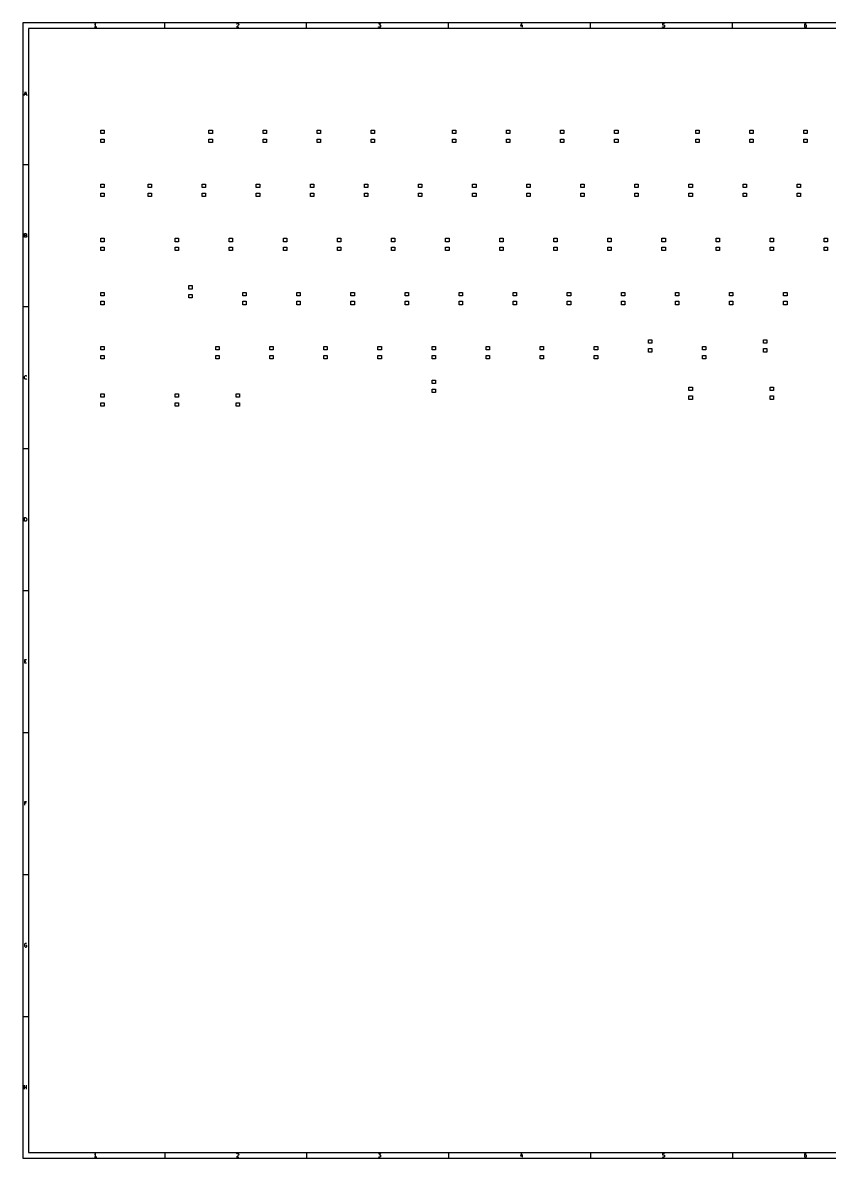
# Model space of a CAD drawing. Extents: x 0.4 to 23, y -16.1 to -0.4.
# Drawn here: x 0.39 to 11.58, y -16.14 to -0.39 of the extents above; entities that cross this region are included whole.
import ezdxf

# ---------------------------------------------------------------- set-up
doc = ezdxf.new("R2010")
doc.units = 0
doc.header["$MEASUREMENT"] = 0
doc.layers.add('BLACK', color=7, linetype='CONTINUOUS')

msp = doc.modelspace()

# ---------------------------------------------------------------- linework, layer by layer
at = {"layer": 'BLACK', "linetype": 'CONTINUOUS'}
for p, q in [((0.393701, -0.393701), (0.393701, -16.1413)), ((22.9923, -0.393701), (0.393701, -0.393701)), ((1.39553, -0.417229), (1.39065, -0.419666)), ((1.4199, -0.456224), (1.39065, -0.456224)), ((1.4004, -0.412355), (1.39553, -0.417229)), ((1.40528, -0.405043), (1.4004, -0.412355)), ((1.40528, -0.456224), (1.40528, -0.405043)), ((2.3622, -0.472441), (2.3622, -0.393701)), ((3.38597, -0.426978), (3.35672, -0.456224)), ((3.35672, -0.456224), (3.3884, -0.456224)), ((3.35916, -0.409917), (3.3616, -0.40748)), ((3.3616, -0.40748), (3.36647, -0.405043)), ((3.36647, -0.405043), (3.37866, -0.405043)), ((3.37866, -0.405043), (3.38353, -0.40748)), ((3.38353, -0.40748), (3.38597, -0.409917)), ((3.38597, -0.409917), (3.3884, -0.414792)), ((3.3884, -0.419666), (3.38597, -0.426978)), ((3.3884, -0.414792), (3.3884, -0.419666)), ((4.33071, -0.472441), (4.33071, -0.393701)), ((5.32522, -0.405043), (5.35691, -0.405043)), ((5.32766, -0.453787), (5.32522, -0.45135)), ((5.33254, -0.456224), (5.32766, -0.453787)), ((5.34716, -0.456224), (5.33254, -0.456224)), ((5.35691, -0.405043), (5.33985, -0.424541)), ((5.33985, -0.424541), (5.34716, -0.424541)), ((5.34716, -0.424541), (5.35203, -0.426978)), ((5.35203, -0.453787), (5.34716, -0.456224)), ((5.35203, -0.426978), (5.35447, -0.429415)), ((5.35447, -0.45135), (5.35203, -0.453787)), ((5.35447, -0.429415), (5.35691, -0.434289)), ((5.35691, -0.446475), (5.35447, -0.45135)), ((5.35691, -0.434289), (5.35691, -0.446475)), ((6.29921, -0.472441), (6.29921, -0.393701)), ((7.30835, -0.402606), (7.29617, -0.439164)), ((7.29617, -0.439164), (7.32785, -0.439164)), ((7.32054, -0.422103), (7.32054, -0.456224)), ((8.26772, -0.472441), (8.26772, -0.393701)), ((9.26711, -0.405043), (9.26467, -0.429415)), ((9.26467, -0.429415), (9.26711, -0.426978)), ((9.26711, -0.453787), (9.26467, -0.45135)), ((9.29148, -0.405043), (9.26711, -0.405043)), ((9.26711, -0.426978), (9.27198, -0.424541)), ((9.27198, -0.456224), (9.26711, -0.453787)), ((9.27198, -0.424541), (9.28417, -0.424541)), ((9.28417, -0.456224), (9.27198, -0.456224)), ((9.28417, -0.424541), (9.28904, -0.426978)), ((9.28904, -0.453787), (9.28417, -0.456224)), ((9.28904, -0.426978), (9.29148, -0.429415)), ((9.29148, -0.45135), (9.28904, -0.453787)), ((9.29148, -0.429415), (9.29392, -0.434289)), ((9.29392, -0.446475), (9.29148, -0.45135)), ((9.29392, -0.434289), (9.29392, -0.446475)), ((10.2362, -0.472441), (10.2362, -0.393701)), ((11.2356, -0.417229), (11.2332, -0.426978)), ((11.2332, -0.426978), (11.2332, -0.446475)), ((11.2356, -0.429415), (11.2332, -0.434289)), ((11.2332, -0.446475), (11.2356, -0.45135)), ((11.2405, -0.409917), (11.2356, -0.417229)), ((11.238, -0.426978), (11.2356, -0.429415)), ((11.2356, -0.45135), (11.238, -0.453787)), ((11.2429, -0.424541), (11.238, -0.426978)), ((11.238, -0.453787), (11.2429, -0.456224)), ((11.2429, -0.40748), (11.2405, -0.409917)), ((11.2478, -0.405043), (11.2429, -0.40748)), ((11.2527, -0.424541), (11.2429, -0.424541)), ((11.2429, -0.456224), (11.2527, -0.456224)), ((11.2575, -0.405043), (11.2478, -0.405043)), ((11.2575, -0.426978), (11.2527, -0.424541)), ((11.2527, -0.456224), (11.2575, -0.453787)), ((11.26, -0.429415), (11.2575, -0.426978)), ((11.2575, -0.453787), (11.26, -0.45135)), ((11.2624, -0.434289), (11.26, -0.429415)), ((11.26, -0.45135), (11.2624, -0.446475)), ((11.2624, -0.446475), (11.2624, -0.434289)), ((0.472441, -0.472441), (0.472441, -16.0626)), ((22.9136, -0.472441), (0.472441, -0.472441)), ((0.41601, -1.40111), (0.433071, -1.34993)), ((0.420885, -1.38648), (0.445257, -1.38648)), ((0.433071, -1.34993), (0.450131, -1.40111)), ((1.47638, -1.93036), (1.47638, -1.88312)), ((1.47638, -1.88312), (1.52362, -1.88312)), ((1.52362, -1.88312), (1.52362, -1.93036)), ((2.97638, -1.93036), (2.97638, -1.88312)), ((2.97638, -1.88312), (3.02362, -1.88312)), ((3.02362, -1.88312), (3.02362, -1.93036)), ((3.72638, -1.93036), (3.72638, -1.88312)), ((3.72638, -1.88312), (3.77362, -1.88312)), ((3.77362, -1.88312), (3.77362, -1.93036)), ((4.47638, -1.93036), (4.47638, -1.88312)), ((4.47638, -1.88312), (4.52362, -1.88312)), ((4.52362, -1.88312), (4.52362, -1.93036)), ((5.22638, -1.93036), (5.22638, -1.88312)), ((5.22638, -1.88312), (5.27362, -1.88312)), ((5.27362, -1.88312), (5.27362, -1.93036)), ((6.35138, -1.93036), (6.35138, -1.88312)), ((6.35138, -1.88312), (6.39862, -1.88312)), ((6.39862, -1.88312), (6.39862, -1.93036)), ((7.10138, -1.93036), (7.10138, -1.88312)), ((7.10138, -1.88312), (7.14862, -1.88312)), ((7.14862, -1.88312), (7.14862, -1.93036)), ((7.85138, -1.93036), (7.85138, -1.88312)), ((7.85138, -1.88312), (7.89862, -1.88312)), ((7.89862, -1.88312), (7.89862, -1.93036)), ((8.60138, -1.93036), (8.60138, -1.88312)), ((8.60138, -1.88312), (8.64862, -1.88312)), ((8.64862, -1.88312), (8.64862, -1.93036)), ((9.72638, -1.93036), (9.72638, -1.88312)), ((9.72638, -1.88312), (9.77362, -1.88312)), ((9.77362, -1.88312), (9.77362, -1.93036)), ((10.4764, -1.93036), (10.4764, -1.88312)), ((10.4764, -1.88312), (10.5236, -1.88312)), ((10.5236, -1.88312), (10.5236, -1.93036)), ((11.2264, -1.93036), (11.2264, -1.88312)), ((11.2264, -1.88312), (11.2736, -1.88312)), ((11.2736, -1.88312), (11.2736, -1.93036)), ((1.52362, -1.93036), (1.47638, -1.93036)), ((1.47638, -2.05438), (1.47638, -2.00713)), ((1.47638, -2.00713), (1.52362, -2.00713)), ((1.52362, -2.00713), (1.52362, -2.05438)), ((3.02362, -1.93036), (2.97638, -1.93036)), ((2.97638, -2.05438), (2.97638, -2.00713)), ((2.97638, -2.00713), (3.02362, -2.00713)), ((3.02362, -2.00713), (3.02362, -2.05438)), ((3.77362, -1.93036), (3.72638, -1.93036)), ((3.72638, -2.05438), (3.72638, -2.00713)), ((3.72638, -2.00713), (3.77362, -2.00713)), ((3.77362, -2.00713), (3.77362, -2.05438)), ((4.52362, -1.93036), (4.47638, -1.93036)), ((4.47638, -2.05438), (4.47638, -2.00713)), ((4.47638, -2.00713), (4.52362, -2.00713)), ((4.52362, -2.00713), (4.52362, -2.05438)), ((5.27362, -1.93036), (5.22638, -1.93036)), ((5.22638, -2.05438), (5.22638, -2.00713)), ((5.22638, -2.00713), (5.27362, -2.00713)), ((5.27362, -2.00713), (5.27362, -2.05438)), ((6.39862, -1.93036), (6.35138, -1.93036)), ((6.35138, -2.05438), (6.35138, -2.00713)), ((6.35138, -2.00713), (6.39862, -2.00713)), ((6.39862, -2.00713), (6.39862, -2.05438)), ((7.14862, -1.93036), (7.10138, -1.93036)), ((7.10138, -2.05438), (7.10138, -2.00713)), ((7.10138, -2.00713), (7.14862, -2.00713)), ((7.14862, -2.00713), (7.14862, -2.05438)), ((7.89862, -1.93036), (7.85138, -1.93036)), ((7.85138, -2.05438), (7.85138, -2.00713)), ((7.85138, -2.00713), (7.89862, -2.00713)), ((7.89862, -2.00713), (7.89862, -2.05438)), ((8.64862, -1.93036), (8.60138, -1.93036)), ((8.60138, -2.05438), (8.60138, -2.00713)), ((8.60138, -2.00713), (8.64862, -2.00713)), ((8.64862, -2.00713), (8.64862, -2.05438)), ((9.77362, -1.93036), (9.72638, -1.93036)), ((9.72638, -2.05438), (9.72638, -2.00713)), ((9.72638, -2.00713), (9.77362, -2.00713)), ((9.77362, -2.00713), (9.77362, -2.05438)), ((10.5236, -1.93036), (10.4764, -1.93036)), ((10.4764, -2.05438), (10.4764, -2.00713)), ((10.4764, -2.00713), (10.5236, -2.00713)), ((10.5236, -2.00713), (10.5236, -2.05438)), ((11.2736, -1.93036), (11.2264, -1.93036)), ((11.2264, -2.05438), (11.2264, -2.00713)), ((11.2264, -2.00713), (11.2736, -2.00713)), ((11.2736, -2.00713), (11.2736, -2.05438)), ((1.52362, -2.05438), (1.47638, -2.05438)), ((3.02362, -2.05438), (2.97638, -2.05438)), ((3.77362, -2.05438), (3.72638, -2.05438)), ((4.52362, -2.05438), (4.47638, -2.05438)), ((5.27362, -2.05438), (5.22638, -2.05438)), ((6.39862, -2.05438), (6.35138, -2.05438)), ((7.14862, -2.05438), (7.10138, -2.05438)), ((7.89862, -2.05438), (7.85138, -2.05438)), ((8.64862, -2.05438), (8.60138, -2.05438)), ((9.77362, -2.05438), (9.72638, -2.05438)), ((10.5236, -2.05438), (10.4764, -2.05438)), ((11.2736, -2.05438), (11.2264, -2.05438)), ((0.393701, -2.3622), (0.472441, -2.3622)), ((1.47638, -2.68036), (1.47638, -2.63312)), ((1.47638, -2.63312), (1.52362, -2.63312)), ((1.52362, -2.63312), (1.52362, -2.68036)), ((2.13263, -2.68036), (2.13263, -2.63312)), ((2.13263, -2.63312), (2.17987, -2.63312)), ((2.17987, -2.63312), (2.17987, -2.68036)), ((2.88263, -2.68036), (2.88263, -2.63312)), ((2.88263, -2.63312), (2.92987, -2.63312)), ((2.92987, -2.63312), (2.92987, -2.68036)), ((3.63263, -2.68036), (3.63263, -2.63312)), ((3.63263, -2.63312), (3.67987, -2.63312)), ((3.67987, -2.63312), (3.67987, -2.68036)), ((4.38264, -2.68036), (4.38264, -2.63312)), ((4.38264, -2.63312), (4.42988, -2.63312)), ((4.42988, -2.63312), (4.42988, -2.68036)), ((5.13264, -2.68036), (5.13264, -2.63312)), ((5.13264, -2.63312), (5.17988, -2.63312)), ((5.17988, -2.63312), (5.17988, -2.68036)), ((5.88264, -2.68036), (5.88264, -2.63312)), ((5.88264, -2.63312), (5.92988, -2.63312)), ((5.92988, -2.63312), (5.92988, -2.68036)), ((6.63264, -2.68036), (6.63264, -2.63312)), ((6.63264, -2.63312), (6.67988, -2.63312)), ((6.67988, -2.63312), (6.67988, -2.68036)), ((7.38264, -2.68036), (7.38264, -2.63312)), ((7.38264, -2.63312), (7.42988, -2.63312)), ((7.42988, -2.63312), (7.42988, -2.68036)), ((8.13264, -2.68036), (8.13264, -2.63312)), ((8.13264, -2.63312), (8.17988, -2.63312)), ((8.17988, -2.63312), (8.17988, -2.68036)), ((8.88264, -2.68036), (8.88264, -2.63312)), ((8.88264, -2.63312), (8.92988, -2.63312)), ((8.92988, -2.63312), (8.92988, -2.68036)), ((9.63264, -2.68036), (9.63264, -2.63312)), ((9.63264, -2.63312), (9.67988, -2.63312)), ((9.67988, -2.63312), (9.67988, -2.68036)), ((10.3826, -2.68036), (10.3826, -2.63312)), ((10.3826, -2.63312), (10.4299, -2.63312)), ((10.4299, -2.63312), (10.4299, -2.68036)), ((11.1326, -2.68036), (11.1326, -2.63312)), ((11.1326, -2.63312), (11.1799, -2.63312)), ((11.1799, -2.63312), (11.1799, -2.68036)), ((1.52362, -2.68036), (1.47638, -2.68036)), ((1.47638, -2.80438), (1.47638, -2.75713)), ((1.47638, -2.75713), (1.52362, -2.75713)), ((1.52362, -2.80438), (1.47638, -2.80438)), ((1.52362, -2.75713), (1.52362, -2.80438)), ((2.17987, -2.68036), (2.13263, -2.68036)), ((2.13263, -2.80438), (2.13263, -2.75713)), ((2.13263, -2.75713), (2.17987, -2.75713)), ((2.17987, -2.80438), (2.13263, -2.80438)), ((2.17987, -2.75713), (2.17987, -2.80438)), ((2.92987, -2.68036), (2.88263, -2.68036)), ((2.88263, -2.80438), (2.88263, -2.75713)), ((2.88263, -2.75713), (2.92987, -2.75713)), ((2.92987, -2.80438), (2.88263, -2.80438)), ((2.92987, -2.75713), (2.92987, -2.80438)), ((3.67987, -2.68036), (3.63263, -2.68036)), ((3.63263, -2.80438), (3.63263, -2.75713)), ((3.63263, -2.75713), (3.67987, -2.75713)), ((3.67987, -2.80438), (3.63263, -2.80438)), ((3.67987, -2.75713), (3.67987, -2.80438)), ((4.42988, -2.68036), (4.38264, -2.68036)), ((4.38264, -2.80438), (4.38264, -2.75713)), ((4.38264, -2.75713), (4.42988, -2.75713)), ((4.42988, -2.80438), (4.38264, -2.80438)), ((4.42988, -2.75713), (4.42988, -2.80438)), ((5.17988, -2.68036), (5.13264, -2.68036)), ((5.13264, -2.80438), (5.13264, -2.75713)), ((5.13264, -2.75713), (5.17988, -2.75713)), ((5.17988, -2.80438), (5.13264, -2.80438)), ((5.17988, -2.75713), (5.17988, -2.80438)), ((5.92988, -2.68036), (5.88264, -2.68036)), ((5.88264, -2.80438), (5.88264, -2.75713)), ((5.88264, -2.75713), (5.92988, -2.75713)), ((5.92988, -2.80438), (5.88264, -2.80438)), ((5.92988, -2.75713), (5.92988, -2.80438)), ((6.67988, -2.68036), (6.63264, -2.68036)), ((6.63264, -2.80438), (6.63264, -2.75713)), ((6.63264, -2.75713), (6.67988, -2.75713)), ((6.67988, -2.80438), (6.63264, -2.80438)), ((6.67988, -2.75713), (6.67988, -2.80438)), ((7.42988, -2.68036), (7.38264, -2.68036)), ((7.38264, -2.80438), (7.38264, -2.75713)), ((7.38264, -2.75713), (7.42988, -2.75713)), ((7.42988, -2.80438), (7.38264, -2.80438)), ((7.42988, -2.75713), (7.42988, -2.80438)), ((8.17988, -2.68036), (8.13264, -2.68036)), ((8.13264, -2.80438), (8.13264, -2.75713)), ((8.13264, -2.75713), (8.17988, -2.75713)), ((8.17988, -2.80438), (8.13264, -2.80438)), ((8.17988, -2.75713), (8.17988, -2.80438)), ((8.92988, -2.68036), (8.88264, -2.68036)), ((8.88264, -2.80438), (8.88264, -2.75713)), ((8.88264, -2.75713), (8.92988, -2.75713)), ((8.92988, -2.80438), (8.88264, -2.80438)), ((8.92988, -2.75713), (8.92988, -2.80438)), ((9.67988, -2.68036), (9.63264, -2.68036)), ((9.63264, -2.80438), (9.63264, -2.75713)), ((9.63264, -2.75713), (9.67988, -2.75713)), ((9.67988, -2.80438), (9.63264, -2.80438)), ((9.67988, -2.75713), (9.67988, -2.80438)), ((10.4299, -2.68036), (10.3826, -2.68036)), ((10.3826, -2.80438), (10.3826, -2.75713)), ((10.3826, -2.75713), (10.4299, -2.75713)), ((10.4299, -2.80438), (10.3826, -2.80438)), ((10.4299, -2.75713), (10.4299, -2.80438)), ((11.1799, -2.68036), (11.1326, -2.68036)), ((11.1326, -2.80438), (11.1326, -2.75713)), ((11.1326, -2.75713), (11.1799, -2.75713)), ((11.1799, -2.80438), (11.1326, -2.80438)), ((11.1799, -2.75713), (11.1799, -2.80438)), ((0.419666, -3.36961), (0.419666, -3.31843)), ((0.419666, -3.31843), (0.436727, -3.31843)), ((0.436727, -3.3428), (0.419666, -3.3428)), ((0.439164, -3.36961), (0.419666, -3.36961)), ((0.436727, -3.31843), (0.441601, -3.32087)), ((0.441601, -3.34036), (0.436727, -3.3428)), ((0.436727, -3.3428), (0.444038, -3.34524)), ((0.444038, -3.36717), (0.439164, -3.36961)), ((0.441601, -3.32087), (0.444038, -3.3233)), ((0.444038, -3.33793), (0.441601, -3.34036)), ((0.444038, -3.3233), (0.446475, -3.32818)), ((0.446475, -3.33305), (0.444038, -3.33793)), ((0.444038, -3.34524), (0.446475, -3.34768)), ((0.446475, -3.36474), (0.444038, -3.36717)), ((0.446475, -3.32818), (0.446475, -3.33305)), ((0.446475, -3.34768), (0.448913, -3.35255)), ((0.448913, -3.35986), (0.446475, -3.36474)), ((0.448913, -3.35255), (0.448913, -3.35986)), ((1.47638, -3.43036), (1.47638, -3.38312)), ((1.47638, -3.38312), (1.52362, -3.38312)), ((1.52362, -3.43036), (1.47638, -3.43036)), ((1.52362, -3.38312), (1.52362, -3.43036)), ((2.50763, -3.43036), (2.50763, -3.38312)), ((2.50763, -3.38312), (2.55487, -3.38312)), ((2.55487, -3.43036), (2.50763, -3.43036)), ((2.55487, -3.38312), (2.55487, -3.43036)), ((3.25763, -3.43036), (3.25763, -3.38312)), ((3.25763, -3.38312), (3.30487, -3.38312)), ((3.30487, -3.43036), (3.25763, -3.43036)), ((3.30487, -3.38312), (3.30487, -3.43036)), ((4.00764, -3.43036), (4.00764, -3.38312)), ((4.00764, -3.38312), (4.05488, -3.38312)), ((4.05488, -3.43036), (4.00764, -3.43036)), ((4.05488, -3.38312), (4.05488, -3.43036)), ((4.75764, -3.43036), (4.75764, -3.38312)), ((4.75764, -3.38312), (4.80488, -3.38312)), ((4.80488, -3.43036), (4.75764, -3.43036)), ((4.80488, -3.38312), (4.80488, -3.43036)), ((5.50764, -3.43036), (5.50764, -3.38312)), ((5.50764, -3.38312), (5.55488, -3.38312)), ((5.55488, -3.43036), (5.50764, -3.43036)), ((5.55488, -3.38312), (5.55488, -3.43036)), ((6.25764, -3.43036), (6.25764, -3.38312)), ((6.25764, -3.38312), (6.30488, -3.38312)), ((6.30488, -3.43036), (6.25764, -3.43036)), ((6.30488, -3.38312), (6.30488, -3.43036)), ((7.00764, -3.43036), (7.00764, -3.38312)), ((7.00764, -3.38312), (7.05488, -3.38312)), ((7.05488, -3.43036), (7.00764, -3.43036)), ((7.05488, -3.38312), (7.05488, -3.43036)), ((7.75764, -3.43036), (7.75764, -3.38312)), ((7.75764, -3.38312), (7.80488, -3.38312)), ((7.80488, -3.43036), (7.75764, -3.43036)), ((7.80488, -3.38312), (7.80488, -3.43036)), ((8.50764, -3.43036), (8.50764, -3.38312)), ((8.50764, -3.38312), (8.55488, -3.38312)), ((8.55488, -3.43036), (8.50764, -3.43036)), ((8.55488, -3.38312), (8.55488, -3.43036)), ((9.25764, -3.43036), (9.25764, -3.38312)), ((9.25764, -3.38312), (9.30488, -3.38312)), ((9.30488, -3.43036), (9.25764, -3.43036)), ((9.30488, -3.38312), (9.30488, -3.43036)), ((10.0076, -3.43036), (10.0076, -3.38312)), ((10.0076, -3.38312), (10.0549, -3.38312)), ((10.0549, -3.43036), (10.0076, -3.43036)), ((10.0549, -3.38312), (10.0549, -3.43036)), ((10.7576, -3.43036), (10.7576, -3.38312)), ((10.7576, -3.38312), (10.8049, -3.38312)), ((10.8049, -3.43036), (10.7576, -3.43036)), ((10.8049, -3.38312), (10.8049, -3.43036)), ((11.5076, -3.43036), (11.5076, -3.38312)), ((11.5076, -3.38312), (11.5549, -3.38312)), ((11.5549, -3.43036), (11.5076, -3.43036)), ((11.5549, -3.38312), (11.5549, -3.43036)), ((1.47638, -3.55438), (1.47638, -3.50713)), ((1.47638, -3.50713), (1.52362, -3.50713)), ((1.52362, -3.55438), (1.47638, -3.55438)), ((1.52362, -3.50713), (1.52362, -3.55438)), ((2.50763, -3.55438), (2.50763, -3.50713)), ((2.50763, -3.50713), (2.55487, -3.50713)), ((2.55487, -3.55438), (2.50763, -3.55438)), ((2.55487, -3.50713), (2.55487, -3.55438)), ((3.25763, -3.55438), (3.25763, -3.50713)), ((3.25763, -3.50713), (3.30487, -3.50713)), ((3.30487, -3.55438), (3.25763, -3.55438)), ((3.30487, -3.50713), (3.30487, -3.55438)), ((4.00764, -3.55438), (4.00764, -3.50713)), ((4.00764, -3.50713), (4.05488, -3.50713)), ((4.05488, -3.55438), (4.00764, -3.55438)), ((4.05488, -3.50713), (4.05488, -3.55438)), ((4.75764, -3.55438), (4.75764, -3.50713)), ((4.75764, -3.50713), (4.80488, -3.50713)), ((4.80488, -3.55438), (4.75764, -3.55438)), ((4.80488, -3.50713), (4.80488, -3.55438)), ((5.50764, -3.55438), (5.50764, -3.50713)), ((5.50764, -3.50713), (5.55488, -3.50713)), ((5.55488, -3.55438), (5.50764, -3.55438)), ((5.55488, -3.50713), (5.55488, -3.55438)), ((6.25764, -3.55438), (6.25764, -3.50713)), ((6.25764, -3.50713), (6.30488, -3.50713)), ((6.30488, -3.55438), (6.25764, -3.55438)), ((6.30488, -3.50713), (6.30488, -3.55438)), ((7.00764, -3.55438), (7.00764, -3.50713)), ((7.00764, -3.50713), (7.05488, -3.50713)), ((7.05488, -3.55438), (7.00764, -3.55438)), ((7.05488, -3.50713), (7.05488, -3.55438)), ((7.75764, -3.55438), (7.75764, -3.50713)), ((7.75764, -3.50713), (7.80488, -3.50713)), ((7.80488, -3.55438), (7.75764, -3.55438)), ((7.80488, -3.50713), (7.80488, -3.55438)), ((8.50764, -3.55438), (8.50764, -3.50713)), ((8.50764, -3.50713), (8.55488, -3.50713)), ((8.55488, -3.55438), (8.50764, -3.55438)), ((8.55488, -3.50713), (8.55488, -3.55438)), ((9.25764, -3.55438), (9.25764, -3.50713)), ((9.25764, -3.50713), (9.30488, -3.50713)), ((9.30488, -3.55438), (9.25764, -3.55438)), ((9.30488, -3.50713), (9.30488, -3.55438)), ((10.0076, -3.55438), (10.0076, -3.50713)), ((10.0076, -3.50713), (10.0549, -3.50713)), ((10.0549, -3.55438), (10.0076, -3.55438)), ((10.0549, -3.50713), (10.0549, -3.55438)), ((10.7576, -3.55438), (10.7576, -3.50713)), ((10.7576, -3.50713), (10.8049, -3.50713)), ((10.8049, -3.55438), (10.7576, -3.55438)), ((10.8049, -3.50713), (10.8049, -3.55438)), ((11.5076, -3.55438), (11.5076, -3.50713)), ((11.5076, -3.50713), (11.5549, -3.50713)), ((11.5549, -3.55438), (11.5076, -3.55438)), ((11.5549, -3.50713), (11.5549, -3.55438)), ((2.69513, -4.08661), (2.69513, -4.03937)), ((2.69513, -4.03937), (2.74237, -4.03937)), ((2.74237, -4.08661), (2.69513, -4.08661)), ((2.74237, -4.03937), (2.74237, -4.08661)), ((1.47638, -4.18035), (1.47638, -4.13311)), ((1.47638, -4.13311), (1.52362, -4.13311)), ((1.52362, -4.18035), (1.47638, -4.18035)), ((1.52362, -4.13311), (1.52362, -4.18035)), ((2.69513, -4.21063), (2.69513, -4.16339)), ((2.69513, -4.16339), (2.74237, -4.16339)), ((2.74237, -4.21063), (2.69513, -4.21063)), ((2.74237, -4.16339), (2.74237, -4.21063)), ((3.44513, -4.18035), (3.44513, -4.13311)), ((3.44513, -4.13311), (3.49237, -4.13311)), ((3.49237, -4.18035), (3.44513, -4.18035)), ((3.49237, -4.13311), (3.49237, -4.18035)), ((4.19512, -4.18035), (4.19512, -4.13311)), ((4.19512, -4.13311), (4.24236, -4.13311)), ((4.24236, -4.18035), (4.19512, -4.18035)), ((4.24236, -4.13311), (4.24236, -4.18035)), ((4.94512, -4.18035), (4.94512, -4.13311)), ((4.94512, -4.13311), (4.99236, -4.13311)), ((4.99236, -4.18035), (4.94512, -4.18035)), ((4.99236, -4.13311), (4.99236, -4.18035)), ((5.69512, -4.18035), (5.69512, -4.13311)), ((5.69512, -4.13311), (5.74236, -4.13311)), ((5.74236, -4.18035), (5.69512, -4.18035)), ((5.74236, -4.13311), (5.74236, -4.18035)), ((6.44512, -4.18035), (6.44512, -4.13311)), ((6.44512, -4.13311), (6.49236, -4.13311)), ((6.49236, -4.18035), (6.44512, -4.18035)), ((6.49236, -4.13311), (6.49236, -4.18035)), ((7.19512, -4.18035), (7.19512, -4.13311)), ((7.19512, -4.13311), (7.24236, -4.13311)), ((7.24236, -4.18035), (7.19512, -4.18035)), ((7.24236, -4.13311), (7.24236, -4.18035)), ((7.94512, -4.18035), (7.94512, -4.13311)), ((7.94512, -4.13311), (7.99236, -4.13311)), ((7.99236, -4.18035), (7.94512, -4.18035)), ((7.99236, -4.13311), (7.99236, -4.18035)), ((8.69512, -4.18035), (8.69512, -4.13311)), ((8.69512, -4.13311), (8.74236, -4.13311)), ((8.74236, -4.18035), (8.69512, -4.18035)), ((8.74236, -4.13311), (8.74236, -4.18035)), ((9.44512, -4.18035), (9.44512, -4.13311)), ((9.44512, -4.13311), (9.49236, -4.13311)), ((9.49236, -4.18035), (9.44512, -4.18035)), ((9.49236, -4.13311), (9.49236, -4.18035)), ((10.1951, -4.18035), (10.1951, -4.13311)), ((10.1951, -4.13311), (10.2424, -4.13311)), ((10.2424, -4.18035), (10.1951, -4.18035)), ((10.2424, -4.13311), (10.2424, -4.18035)), ((10.9451, -4.18035), (10.9451, -4.13311)), ((10.9451, -4.13311), (10.9924, -4.13311)), ((10.9924, -4.18035), (10.9451, -4.18035)), ((10.9924, -4.13311), (10.9924, -4.18035)), ((0.393701, -4.33071), (0.472441, -4.33071)), ((1.47638, -4.30437), (1.47638, -4.25713)), ((1.47638, -4.25713), (1.52362, -4.25713)), ((1.52362, -4.30437), (1.47638, -4.30437)), ((1.52362, -4.25713), (1.52362, -4.30437)), ((3.44513, -4.30437), (3.44513, -4.25713)), ((3.44513, -4.25713), (3.49237, -4.25713)), ((3.49237, -4.30437), (3.44513, -4.30437)), ((3.49237, -4.25713), (3.49237, -4.30437)), ((4.19512, -4.30437), (4.19512, -4.25713)), ((4.19512, -4.25713), (4.24236, -4.25713)), ((4.24236, -4.30437), (4.19512, -4.30437)), ((4.24236, -4.25713), (4.24236, -4.30437)), ((4.94512, -4.30437), (4.94512, -4.25713)), ((4.94512, -4.25713), (4.99236, -4.25713)), ((4.99236, -4.30437), (4.94512, -4.30437)), ((4.99236, -4.25713), (4.99236, -4.30437)), ((5.69512, -4.30437), (5.69512, -4.25713)), ((5.69512, -4.25713), (5.74236, -4.25713)), ((5.74236, -4.30437), (5.69512, -4.30437)), ((5.74236, -4.25713), (5.74236, -4.30437)), ((6.44512, -4.30437), (6.44512, -4.25713)), ((6.44512, -4.25713), (6.49236, -4.25713)), ((6.49236, -4.30437), (6.44512, -4.30437)), ((6.49236, -4.25713), (6.49236, -4.30437)), ((7.19512, -4.30437), (7.19512, -4.25713)), ((7.19512, -4.25713), (7.24236, -4.25713)), ((7.24236, -4.30437), (7.19512, -4.30437)), ((7.24236, -4.25713), (7.24236, -4.30437)), ((7.94512, -4.30437), (7.94512, -4.25713)), ((7.94512, -4.25713), (7.99236, -4.25713)), ((7.99236, -4.30437), (7.94512, -4.30437)), ((7.99236, -4.25713), (7.99236, -4.30437)), ((8.69512, -4.30437), (8.69512, -4.25713)), ((8.69512, -4.25713), (8.74236, -4.25713)), ((8.74236, -4.30437), (8.69512, -4.30437)), ((8.74236, -4.25713), (8.74236, -4.30437)), ((9.44512, -4.30437), (9.44512, -4.25713)), ((9.44512, -4.25713), (9.49236, -4.25713)), ((9.49236, -4.30437), (9.44512, -4.30437)), ((9.49236, -4.25713), (9.49236, -4.30437)), ((10.1951, -4.30437), (10.1951, -4.25713)), ((10.1951, -4.25713), (10.2424, -4.25713)), ((10.2424, -4.30437), (10.1951, -4.30437)), ((10.2424, -4.25713), (10.2424, -4.30437)), ((10.9451, -4.30437), (10.9451, -4.25713)), ((10.9451, -4.25713), (10.9924, -4.25713)), ((10.9924, -4.30437), (10.9451, -4.30437)), ((10.9924, -4.25713), (10.9924, -4.30437)), ((9.07012, -4.83661), (9.07012, -4.78937)), ((9.07012, -4.78937), (9.11736, -4.78937)), ((9.11736, -4.83661), (9.07012, -4.83661)), ((9.11736, -4.78937), (9.11736, -4.83661)), ((10.6639, -4.83661), (10.6639, -4.78937)), ((10.6639, -4.78937), (10.7111, -4.78937)), ((10.7111, -4.83661), (10.6639, -4.83661)), ((10.7111, -4.78937), (10.7111, -4.83661)), ((1.47638, -4.93035), (1.47638, -4.88311)), ((1.47638, -4.88311), (1.52362, -4.88311)), ((1.52362, -4.93035), (1.47638, -4.93035)), ((1.47638, -5.05437), (1.47638, -5.00713)), ((1.47638, -5.00713), (1.52362, -5.00713)), ((1.52362, -4.88311), (1.52362, -4.93035)), ((1.52362, -5.00713), (1.52362, -5.05437)), ((3.07013, -4.93035), (3.07013, -4.88311)), ((3.07013, -4.88311), (3.11737, -4.88311)), ((3.11737, -4.93035), (3.07013, -4.93035)), ((3.07013, -5.05437), (3.07013, -5.00713)), ((3.07013, -5.00713), (3.11737, -5.00713)), ((3.11737, -4.88311), (3.11737, -4.93035)), ((3.11737, -5.00713), (3.11737, -5.05437)), ((3.82013, -4.93035), (3.82013, -4.88311)), ((3.82013, -4.88311), (3.86737, -4.88311)), ((3.86737, -4.93035), (3.82013, -4.93035)), ((3.82013, -5.05437), (3.82013, -5.00713)), ((3.82013, -5.00713), (3.86737, -5.00713)), ((3.86737, -4.88311), (3.86737, -4.93035)), ((3.86737, -5.00713), (3.86737, -5.05437)), ((4.57012, -4.93035), (4.57012, -4.88311)), ((4.57012, -4.88311), (4.61736, -4.88311)), ((4.61736, -4.93035), (4.57012, -4.93035)), ((4.57012, -5.05437), (4.57012, -5.00713)), ((4.57012, -5.00713), (4.61736, -5.00713)), ((4.61736, -4.88311), (4.61736, -4.93035)), ((4.61736, -5.00713), (4.61736, -5.05437)), ((5.32012, -4.93035), (5.32012, -4.88311)), ((5.32012, -4.88311), (5.36736, -4.88311)), ((5.36736, -4.93035), (5.32012, -4.93035)), ((5.32012, -5.05437), (5.32012, -5.00713)), ((5.32012, -5.00713), (5.36736, -5.00713)), ((5.36736, -4.88311), (5.36736, -4.93035)), ((5.36736, -5.00713), (5.36736, -5.05437)), ((6.07012, -4.93035), (6.07012, -4.88311)), ((6.07012, -4.88311), (6.11736, -4.88311)), ((6.11736, -4.93035), (6.07012, -4.93035)), ((6.07012, -5.05437), (6.07012, -5.00713)), ((6.07012, -5.00713), (6.11736, -5.00713)), ((6.11736, -4.88311), (6.11736, -4.93035)), ((6.11736, -5.00713), (6.11736, -5.05437)), ((6.82012, -4.93035), (6.82012, -4.88311)), ((6.82012, -4.88311), (6.86736, -4.88311)), ((6.86736, -4.93035), (6.82012, -4.93035)), ((6.82012, -5.05437), (6.82012, -5.00713)), ((6.82012, -5.00713), (6.86736, -5.00713)), ((6.86736, -4.88311), (6.86736, -4.93035)), ((6.86736, -5.00713), (6.86736, -5.05437)), ((7.57012, -4.93035), (7.57012, -4.88311)), ((7.57012, -4.88311), (7.61736, -4.88311)), ((7.61736, -4.93035), (7.57012, -4.93035)), ((7.57012, -5.05437), (7.57012, -5.00713)), ((7.57012, -5.00713), (7.61736, -5.00713)), ((7.61736, -4.88311), (7.61736, -4.93035)), ((7.61736, -5.00713), (7.61736, -5.05437)), ((8.32012, -4.93035), (8.32012, -4.88311)), ((8.32012, -4.88311), (8.36736, -4.88311)), ((8.36736, -4.93035), (8.32012, -4.93035)), ((8.32012, -5.05437), (8.32012, -5.00713)), ((8.32012, -5.00713), (8.36736, -5.00713)), ((8.36736, -4.88311), (8.36736, -4.93035)), ((8.36736, -5.00713), (8.36736, -5.05437)), ((9.07012, -4.96063), (9.07012, -4.91339)), ((9.07012, -4.91339), (9.11736, -4.91339)), ((9.11736, -4.96063), (9.07012, -4.96063)), ((9.11736, -4.91339), (9.11736, -4.96063)), ((9.82012, -4.93035), (9.82012, -4.88311)), ((9.82012, -4.88311), (9.86736, -4.88311)), ((9.86736, -4.93035), (9.82012, -4.93035)), ((9.82012, -5.05437), (9.82012, -5.00713)), ((9.82012, -5.00713), (9.86736, -5.00713)), ((9.86736, -4.88311), (9.86736, -4.93035)), ((9.86736, -5.00713), (9.86736, -5.05437)), ((10.6639, -4.96063), (10.6639, -4.91339)), ((10.6639, -4.91339), (10.7111, -4.91339)), ((10.7111, -4.96063), (10.6639, -4.96063)), ((10.7111, -4.91339), (10.7111, -4.96063)), ((1.52362, -5.05437), (1.47638, -5.05437)), ((3.11737, -5.05437), (3.07013, -5.05437)), ((3.86737, -5.05437), (3.82013, -5.05437)), ((4.61736, -5.05437), (4.57012, -5.05437)), ((5.36736, -5.05437), (5.32012, -5.05437)), ((6.11736, -5.05437), (6.07012, -5.05437)), ((6.86736, -5.05437), (6.82012, -5.05437)), ((7.61736, -5.05437), (7.57012, -5.05437)), ((8.36736, -5.05437), (8.32012, -5.05437)), ((9.86736, -5.05437), (9.82012, -5.05437)), ((0.417229, -5.30887), (0.419666, -5.29912)), ((0.417229, -5.31618), (0.417229, -5.30887)), ((0.419666, -5.32593), (0.417229, -5.31618)), ((0.419666, -5.29912), (0.422103, -5.29424)), ((0.422103, -5.3308), (0.419666, -5.32593)), ((0.422103, -5.29424), (0.426978, -5.28937)), ((0.426978, -5.33568), (0.422103, -5.3308)), ((0.426978, -5.28937), (0.434289, -5.28693)), ((0.434289, -5.33811), (0.426978, -5.33568)), ((0.434289, -5.28693), (0.439164, -5.28693)), ((0.439164, -5.33811), (0.434289, -5.33811)), ((0.439164, -5.28693), (0.446475, -5.28937)), ((0.446475, -5.33568), (0.439164, -5.33811)), ((0.446475, -5.28937), (0.448913, -5.29181)), ((0.448913, -5.33324), (0.446475, -5.33568)), ((6.07012, -5.39909), (6.07012, -5.35185)), ((6.07012, -5.35185), (6.11736, -5.35185)), ((6.11736, -5.35185), (6.11736, -5.39909)), ((6.11736, -5.39909), (6.07012, -5.39909)), ((6.07012, -5.52311), (6.07012, -5.47587)), ((6.07012, -5.47587), (6.11736, -5.47587)), ((6.11736, -5.47587), (6.11736, -5.52311)), ((9.63264, -5.49287), (9.63264, -5.44563)), ((9.63264, -5.44563), (9.67988, -5.44563)), ((9.67988, -5.49287), (9.63264, -5.49287)), ((9.67988, -5.44563), (9.67988, -5.49287)), ((10.7576, -5.49287), (10.7576, -5.44563)), ((10.7576, -5.44563), (10.8049, -5.44563)), ((10.8049, -5.49287), (10.7576, -5.49287)), ((10.8049, -5.44563), (10.8049, -5.49287)), ((1.47638, -5.58661), (1.47638, -5.53937)), ((1.47638, -5.53937), (1.52362, -5.53937)), ((1.52362, -5.58661), (1.47638, -5.58661)), ((1.47638, -5.71063), (1.47638, -5.66339)), ((1.47638, -5.66339), (1.52362, -5.66339)), ((1.52362, -5.53937), (1.52362, -5.58661)), ((1.52362, -5.66339), (1.52362, -5.71063)), ((2.50763, -5.58661), (2.50763, -5.53937)), ((2.50763, -5.53937), (2.55487, -5.53937)), ((2.55487, -5.58661), (2.50763, -5.58661)), ((2.50763, -5.71063), (2.50763, -5.66339)), ((2.50763, -5.66339), (2.55487, -5.66339)), ((2.55487, -5.53937), (2.55487, -5.58661)), ((2.55487, -5.66339), (2.55487, -5.71063)), ((3.35138, -5.58661), (3.35138, -5.53937)), ((3.35138, -5.53937), (3.39862, -5.53937)), ((3.39862, -5.58661), (3.35138, -5.58661)), ((3.35138, -5.71063), (3.35138, -5.66339)), ((3.35138, -5.66339), (3.39862, -5.66339)), ((3.39862, -5.53937), (3.39862, -5.58661)), ((3.39862, -5.66339), (3.39862, -5.71063)), ((6.11736, -5.52311), (6.07012, -5.52311)), ((9.63264, -5.61689), (9.63264, -5.56965)), ((9.63264, -5.56965), (9.67988, -5.56965)), ((9.67988, -5.61689), (9.63264, -5.61689)), ((9.67988, -5.56965), (9.67988, -5.61689)), ((10.7576, -5.61689), (10.7576, -5.56965)), ((10.7576, -5.56965), (10.8049, -5.56965)), ((10.8049, -5.61689), (10.7576, -5.61689)), ((10.8049, -5.56965), (10.8049, -5.61689)), ((1.52362, -5.71063), (1.47638, -5.71063)), ((2.55487, -5.71063), (2.50763, -5.71063)), ((3.39862, -5.71063), (3.35138, -5.71063)), ((0.393701, -6.29921), (0.472441, -6.29921)), ((0.419666, -7.30662), (0.419666, -7.25544)), ((0.419666, -7.25544), (0.431852, -7.25544)), ((0.431852, -7.30662), (0.419666, -7.30662)), ((0.431852, -7.25544), (0.439164, -7.25787)), ((0.439164, -7.30418), (0.431852, -7.30662)), ((0.439164, -7.25787), (0.444038, -7.26275)), ((0.444038, -7.29931), (0.439164, -7.30418)), ((0.444038, -7.26275), (0.446475, -7.26762)), ((0.446475, -7.29443), (0.444038, -7.29931)), ((0.446475, -7.26762), (0.448913, -7.27737)), ((0.448913, -7.28468), (0.446475, -7.29443)), ((0.448913, -7.27737), (0.448913, -7.28468)), ((0.393701, -8.26772), (0.472441, -8.26772)), ((0.422103, -9.27512), (0.422103, -9.22394)), ((0.422103, -9.22394), (0.446475, -9.22394)), ((0.422103, -9.24831), (0.439164, -9.24831)), ((0.446475, -9.27512), (0.422103, -9.27512)), ((0.393701, -10.2362), (0.472441, -10.2362)), ((0.423322, -11.2436), (0.423322, -11.1924)), ((0.423322, -11.1924), (0.447694, -11.1924)), ((0.440382, -11.2168), (0.423322, -11.2168)), ((0.393701, -12.2047), (0.472441, -12.2047)), ((0.419666, -13.1731), (0.417229, -13.1829)), ((0.417229, -13.1829), (0.417229, -13.1902)), ((0.417229, -13.1902), (0.419666, -13.1999)), ((0.422103, -13.1683), (0.419666, -13.1731)), ((0.419666, -13.1999), (0.422103, -13.2048)), ((0.426978, -13.1634), (0.422103, -13.1683)), ((0.422103, -13.2048), (0.426978, -13.2097)), ((0.434289, -13.1609), (0.426978, -13.1634)), ((0.426978, -13.2097), (0.434289, -13.2121)), ((0.441601, -13.1609), (0.434289, -13.1609)), ((0.434289, -13.2121), (0.439164, -13.2121)), ((0.448913, -13.1902), (0.439164, -13.1902)), ((0.439164, -13.2121), (0.446475, -13.2097)), ((0.446475, -13.1634), (0.441601, -13.1609)), ((0.446475, -13.2097), (0.448913, -13.2073)), ((0.448913, -13.2073), (0.448913, -13.1902)), ((0.393701, -14.1732), (0.472441, -14.1732)), ((0.418448, -15.1806), (0.418448, -15.1295)), ((0.418448, -15.1538), (0.447694, -15.1538)), ((0.447694, -15.1806), (0.447694, -15.1295)), ((0.393701, -16.1413), (22.9923, -16.1413)), ((0.472441, -16.0626), (22.9136, -16.0626)), ((1.39553, -16.0861), (1.39065, -16.0885)), ((1.4199, -16.1251), (1.39065, -16.1251)), ((1.4004, -16.0812), (1.39553, -16.0861)), ((1.40528, -16.0739), (1.4004, -16.0812)), ((1.40528, -16.1251), (1.40528, -16.0739)), ((2.3622, -16.0626), (2.3622, -16.1413)), ((3.38597, -16.0958), (3.35672, -16.1251)), ((3.35672, -16.1251), (3.3884, -16.1251)), ((3.35916, -16.0788), (3.3616, -16.0763)), ((3.3616, -16.0763), (3.36647, -16.0739)), ((3.36647, -16.0739), (3.37866, -16.0739)), ((3.37866, -16.0739), (3.38353, -16.0763)), ((3.38353, -16.0763), (3.38597, -16.0788)), ((3.38597, -16.0788), (3.3884, -16.0837)), ((3.3884, -16.0885), (3.38597, -16.0958)), ((3.3884, -16.0837), (3.3884, -16.0885)), ((4.33071, -16.0626), (4.33071, -16.1413)), ((5.32522, -16.0739), (5.35691, -16.0739)), ((5.32766, -16.1226), (5.32522, -16.1202)), ((5.33254, -16.1251), (5.32766, -16.1226)), ((5.34716, -16.1251), (5.33254, -16.1251)), ((5.35691, -16.0739), (5.33985, -16.0934)), ((5.33985, -16.0934), (5.34716, -16.0934)), ((5.34716, -16.0934), (5.35203, -16.0958)), ((5.35203, -16.1226), (5.34716, -16.1251)), ((5.35203, -16.0958), (5.35447, -16.0983)), ((5.35447, -16.1202), (5.35203, -16.1226)), ((5.35447, -16.0983), (5.35691, -16.1031)), ((5.35691, -16.1153), (5.35447, -16.1202)), ((5.35691, -16.1031), (5.35691, -16.1153)), ((6.29921, -16.0626), (6.29921, -16.1413)), ((7.30835, -16.0715), (7.29617, -16.108)), ((7.29617, -16.108), (7.32785, -16.108)), ((7.32054, -16.091), (7.32054, -16.1251)), ((8.26772, -16.0626), (8.26772, -16.1413)), ((9.26711, -16.0739), (9.26467, -16.0983)), ((9.26467, -16.0983), (9.26711, -16.0958)), ((9.26711, -16.1226), (9.26467, -16.1202)), ((9.29148, -16.0739), (9.26711, -16.0739)), ((9.26711, -16.0958), (9.27198, -16.0934)), ((9.27198, -16.1251), (9.26711, -16.1226)), ((9.27198, -16.0934), (9.28417, -16.0934)), ((9.28417, -16.1251), (9.27198, -16.1251)), ((9.28417, -16.0934), (9.28904, -16.0958)), ((9.28904, -16.1226), (9.28417, -16.1251)), ((9.28904, -16.0958), (9.29148, -16.0983)), ((9.29148, -16.1202), (9.28904, -16.1226)), ((9.29148, -16.0983), (9.29392, -16.1031)), ((9.29392, -16.1153), (9.29148, -16.1202)), ((9.29392, -16.1031), (9.29392, -16.1153)), ((10.2362, -16.0626), (10.2362, -16.1413)), ((11.2356, -16.0861), (11.2332, -16.0958)), ((11.2332, -16.0958), (11.2332, -16.1153)), ((11.2356, -16.0983), (11.2332, -16.1031)), ((11.2332, -16.1153), (11.2356, -16.1202)), ((11.2405, -16.0788), (11.2356, -16.0861)), ((11.238, -16.0958), (11.2356, -16.0983)), ((11.2356, -16.1202), (11.238, -16.1226)), ((11.2429, -16.0934), (11.238, -16.0958)), ((11.238, -16.1226), (11.2429, -16.1251)), ((11.2429, -16.0763), (11.2405, -16.0788)), ((11.2478, -16.0739), (11.2429, -16.0763)), ((11.2527, -16.0934), (11.2429, -16.0934)), ((11.2429, -16.1251), (11.2527, -16.1251)), ((11.2575, -16.0739), (11.2478, -16.0739)), ((11.2575, -16.0958), (11.2527, -16.0934)), ((11.2527, -16.1251), (11.2575, -16.1226)), ((11.26, -16.0983), (11.2575, -16.0958)), ((11.2575, -16.1226), (11.26, -16.1202)), ((11.2624, -16.1031), (11.26, -16.0983)), ((11.26, -16.1202), (11.2624, -16.1153)), ((11.2624, -16.1153), (11.2624, -16.1031))]:
    msp.add_line(p, q, dxfattribs=at)

doc.saveas('drawing.dxf')
